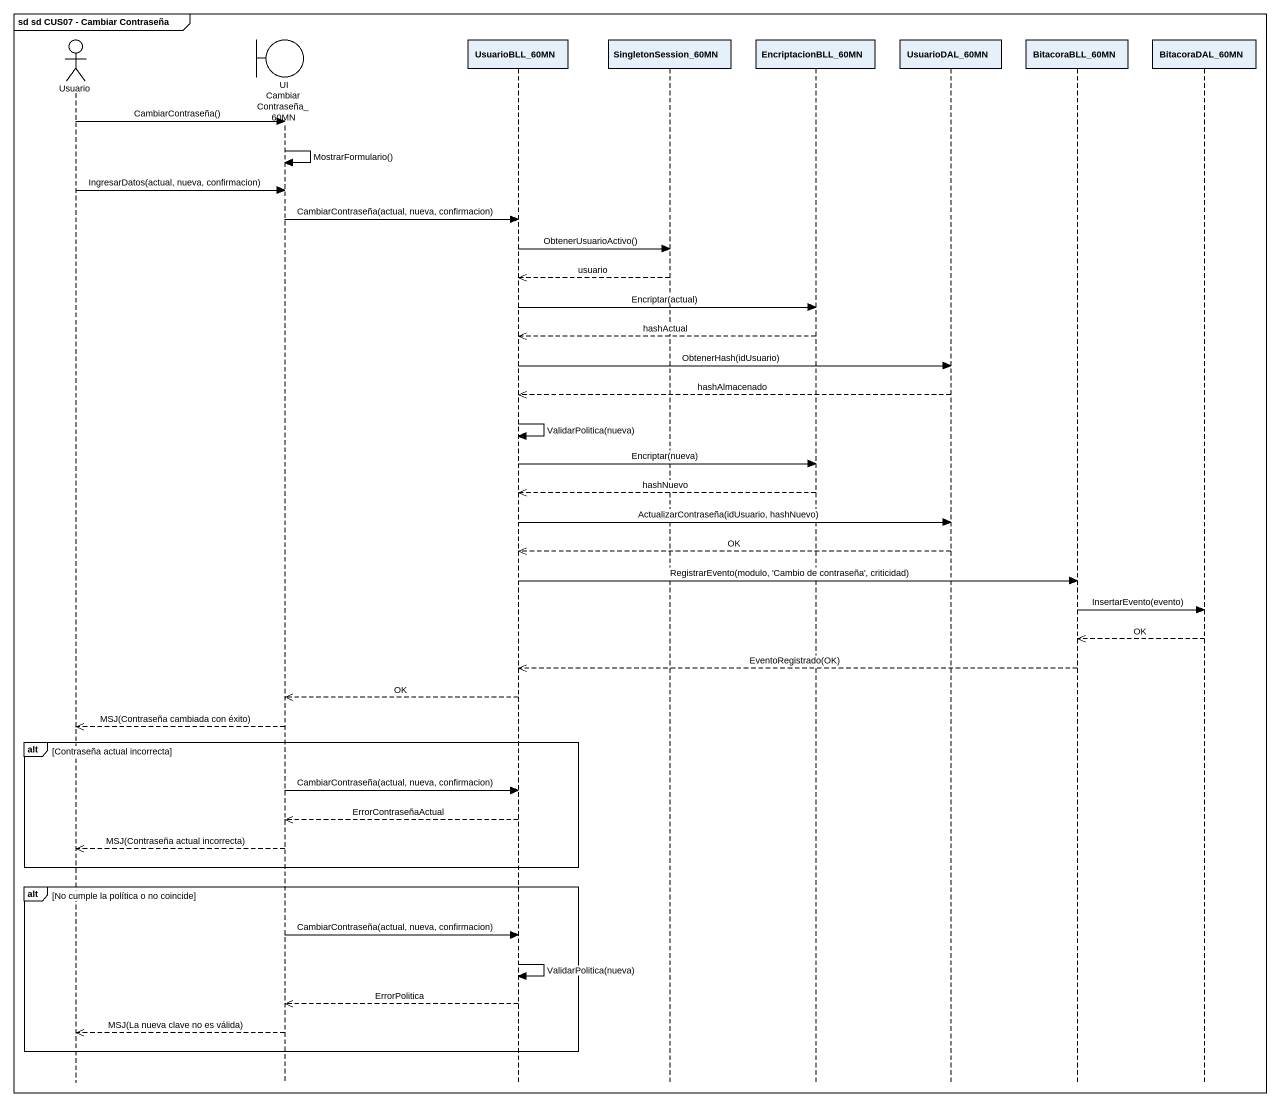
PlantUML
@startuml
mainframe sd sd CUS07 - Cambiar Contraseña
hide footbox
actor Usuario
boundary "UI CambiarContraseña_60MN" as UI_CambiarContraseña_60MN
participant UsuarioBLL_60MN
participant SingletonSession_60MN
participant EncriptacionBLL_60MN
participant UsuarioDAL_60MN
participant BitacoraBLL_60MN
participant BitacoraDAL_60MN

Usuario -> UI_CambiarContraseña_60MN : CambiarContraseña()
UI_CambiarContraseña_60MN -> UI_CambiarContraseña_60MN : MostrarFormulario()
Usuario -> UI_CambiarContraseña_60MN : IngresarDatos(actual, nueva, confirmacion)
UI_CambiarContraseña_60MN -> UsuarioBLL_60MN : CambiarContraseña(actual, nueva, confirmacion)
UsuarioBLL_60MN -> SingletonSession_60MN : ObtenerUsuarioActivo()
SingletonSession_60MN -->> UsuarioBLL_60MN : usuario
UsuarioBLL_60MN -> EncriptacionBLL_60MN : Encriptar(actual)
EncriptacionBLL_60MN -->> UsuarioBLL_60MN : hashActual
UsuarioBLL_60MN -> UsuarioDAL_60MN : ObtenerHash(idUsuario)
UsuarioDAL_60MN -->> UsuarioBLL_60MN : hashAlmacenado
UsuarioBLL_60MN -> UsuarioBLL_60MN : ValidarPolitica(nueva)
UsuarioBLL_60MN -> EncriptacionBLL_60MN : Encriptar(nueva)
EncriptacionBLL_60MN -->> UsuarioBLL_60MN : hashNuevo
UsuarioBLL_60MN -> UsuarioDAL_60MN : ActualizarContraseña(idUsuario, hashNuevo)
UsuarioDAL_60MN -->> UsuarioBLL_60MN : OK
UsuarioBLL_60MN -> BitacoraBLL_60MN : RegistrarEvento(modulo, 'Cambio de contraseña', criticidad)
BitacoraBLL_60MN -> BitacoraDAL_60MN : InsertarEvento(evento)
BitacoraDAL_60MN -->> BitacoraBLL_60MN : OK
BitacoraBLL_60MN -->> UsuarioBLL_60MN : EventoRegistrado(OK)
UsuarioBLL_60MN -->> UI_CambiarContraseña_60MN : OK
UI_CambiarContraseña_60MN -->> Usuario : MSJ(Contraseña cambiada con éxito)
alt Contraseña actual incorrecta
  UI_CambiarContraseña_60MN -> UsuarioBLL_60MN : CambiarContraseña(actual, nueva, confirmacion)
  UsuarioBLL_60MN -->> UI_CambiarContraseña_60MN : ErrorContraseñaActual
  UI_CambiarContraseña_60MN -->> Usuario : MSJ(Contraseña actual incorrecta)
end
alt No cumple la política o no coincide
  UI_CambiarContraseña_60MN -> UsuarioBLL_60MN : CambiarContraseña(actual, nueva, confirmacion)
  UsuarioBLL_60MN -> UsuarioBLL_60MN : ValidarPolitica(nueva)
  UsuarioBLL_60MN -->> UI_CambiarContraseña_60MN : ErrorPolitica
  UI_CambiarContraseña_60MN -->> Usuario : MSJ(La nueva clave no es válida)
end
@enduml
